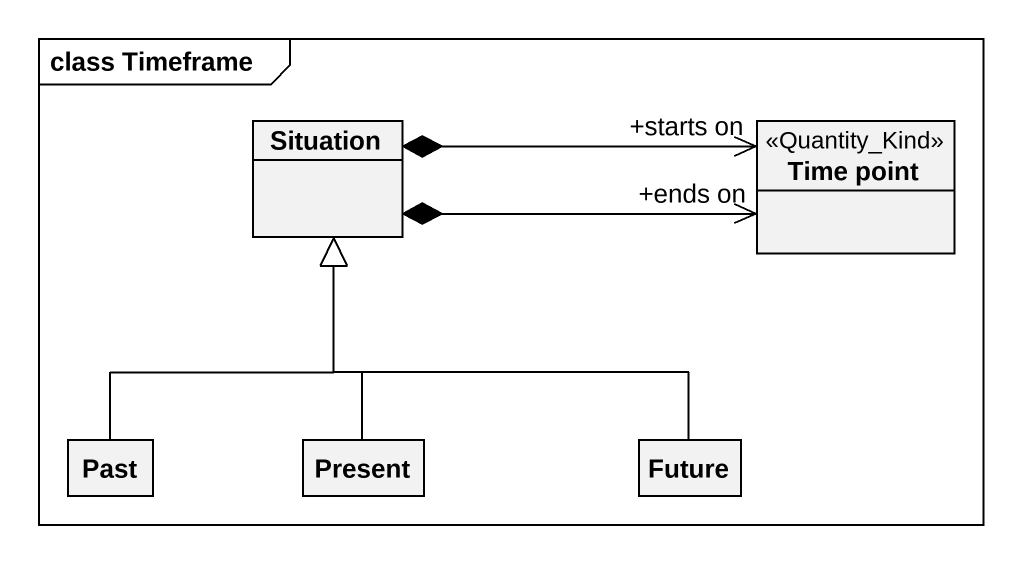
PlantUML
@startuml
mainframe class Timeframe
hide circle
hide empty members
class Situation
class "Time point" as Time_point <<Quantity_Kind>>
class Past
class Present
class Future
Situation *-right-> "+starts on" Time_point
Situation *-right-> "+ends on" Time_point
Past -up-|> Situation
Present -up-|> Situation
Future -up-|> Situation
@enduml
